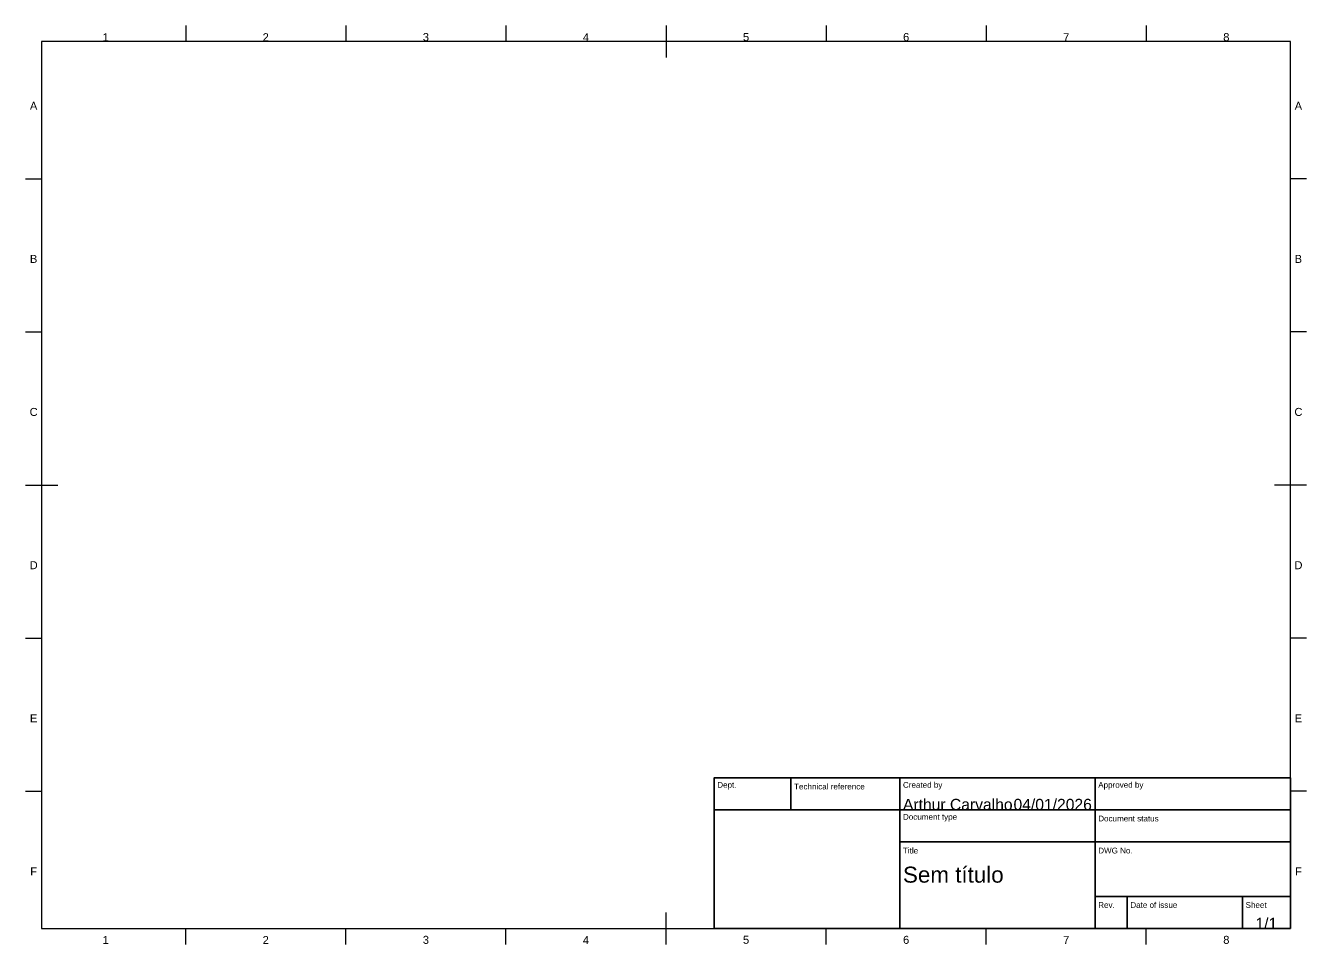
# Model space of a CAD drawing. Header units: inches. Extents: x 15 to 2770, y 10 to 4091.
# Drawn here: x 30 to 830, y 10 to 584 of the extents above; entities that cross this region are included whole.
import ezdxf

# ---------------------------------------------------------------- set-up
doc = ezdxf.new("R2010")
doc.units = ezdxf.units.IN
doc.header["$MEASUREMENT"] = 0
doc.layers.add('PDF_Geometry', color=7, linetype='Continuous')
doc.layers.add('PDF_Text', color=7, linetype='Continuous')
doc.styles.add('PDF Arial', font='arial.ttf')

msp = doc.modelspace()

# ---------------------------------------------------------------- linework, layer by layer
at = {"layer": 'PDF_Geometry', "lineweight": 25}
for points in [[(129.95, 583.89), (129.95, 573.9)], [(229.93, 583.89), (229.93, 573.9)], [(329.96, 583.89), (329.96, 573.9)], [(429.94, 583.89), (429.94, 563.91)], [(529.92, 583.89), (529.92, 573.9)], [(629.9, 583.89), (629.9, 573.9)], [(729.89, 583.89), (729.89, 573.9)], [(29.97, 488.27), (39.96, 488.27)], [(829.87, 488.27), (819.88, 488.27)], [(29.97, 392.61), (39.96, 392.61)], [(829.87, 392.61), (819.88, 392.61)], [(29.97, 296.94), (49.99, 296.94)], [(829.87, 296.94), (809.89, 296.94)], [(29.97, 201.28), (39.96, 201.28)], [(829.87, 201.28), (819.88, 201.28)], [(29.97, 105.61), (39.96, 105.61)], [(829.87, 105.61), (819.88, 105.61)], [(429.94, 9.99), (429.94, 29.97)], [(129.95, 9.99), (129.95, 19.98)], [(229.93, 9.99), (229.93, 19.98)], [(329.96, 9.99), (329.96, 19.98)], [(529.92, 9.99), (529.92, 19.98)], [(629.9, 9.99), (629.9, 19.98)], [(729.89, 9.99), (729.89, 19.98)]]:
    msp.add_lwpolyline(points, dxfattribs=at)
msp.add_lwpolyline([(39.96, 19.98), (819.88, 19.98), (819.88, 573.9), (39.96, 573.9)], close=True, dxfattribs=at)
at = {"layer": 'PDF_Geometry', "lineweight": 35}
msp.add_lwpolyline([(459.91, 19.98), (819.88, 19.98), (819.88, 113.95), (459.91, 113.95)], close=True, dxfattribs=at)
for points in [[(507.91, 93.97), (507.91, 113.95)], [(575.89, 19.98), (575.89, 113.95)], [(697.88, 19.98), (697.88, 113.95)], [(459.91, 93.97), (819.88, 93.97)], [(575.89, 73.95), (819.88, 73.95)], [(697.88, 39.96), (819.88, 39.96)], [(717.91, 19.98), (717.91, 39.96)], [(789.87, 19.98), (789.87, 39.96)]]:
    msp.add_lwpolyline(points, dxfattribs=at)

# ---------------------------------------------------------------- texts
at = {"layer": 'PDF_Text', "attachment_point": 7, "style": 'PDF Arial'}
for s, insert, char_height in [('1', (78.01, 574.13), 5), ('2', (178, 574.13), 5), ('3', (278.02, 574.17), 5), ('4', (378, 574.13), 5), ('5', (477.98, 574.21), 5), ('6', (577.97, 574.17), 5), ('7', (677.95, 574.17), 5), ('8', (777.93, 574.17), 5), ('A', (32.64, 531.29), 5), ('A', (822.54, 531.29), 5), ('B', (32.64, 435.67), 5), ('B', (822.54, 435.67), 5), ('C', (32.47, 340.01), 5), ('C', (822.38, 340.01), 5), ('D', (32.47, 244.34), 5), ('D', (822.38, 244.34), 5), ('E', (32.64, 148.68), 5), ('E', (822.54, 148.68), 5), ('Dept.', (461.94, 106.73), 3.6), ('Technical reference', (509.9, 106.73), 3.5995), ('Created by', (577.92, 106.73), 3.6), ('Approved by', (699.87, 106.73), 3.5995), ('Arthur Carvalho', (577.92, 93.8), 6.9991), ('04/01/2026', (646.96, 93.8), 6.999), ('Document type', (577.92, 86.75), 3.5995), ('Document status', (699.87, 86.75), 3.5995), ('Title', (577.92, 66.73), 3.6), ('DWG No.', (699.87, 66.73), 3.6), ('F', (32.85, 53.05), 5), ('Sem título', (577.92, 48.41), 9.999), ('F', (822.76, 53.05), 5), ('Rev.', (699.87, 32.74), 3.6), ('Date of issue', (719.9, 32.74), 3.5995), ('Sheet', (791.9, 32.74), 3.6), ('1/1', (798.08, 19.51), 6.999), ('1', (78.01, 10.22), 5), ('2', (178, 10.22), 5), ('3', (278.02, 10.26), 5), ('4', (378, 10.22), 5), ('5', (477.98, 10.3), 5), ('6', (577.97, 10.26), 5), ('7', (677.95, 10.26), 5), ('8', (777.93, 10.26), 5)]:
    msp.add_mtext(s, dxfattribs=dict(at, insert=insert, char_height=char_height))

doc.saveas('drawing.dxf')
